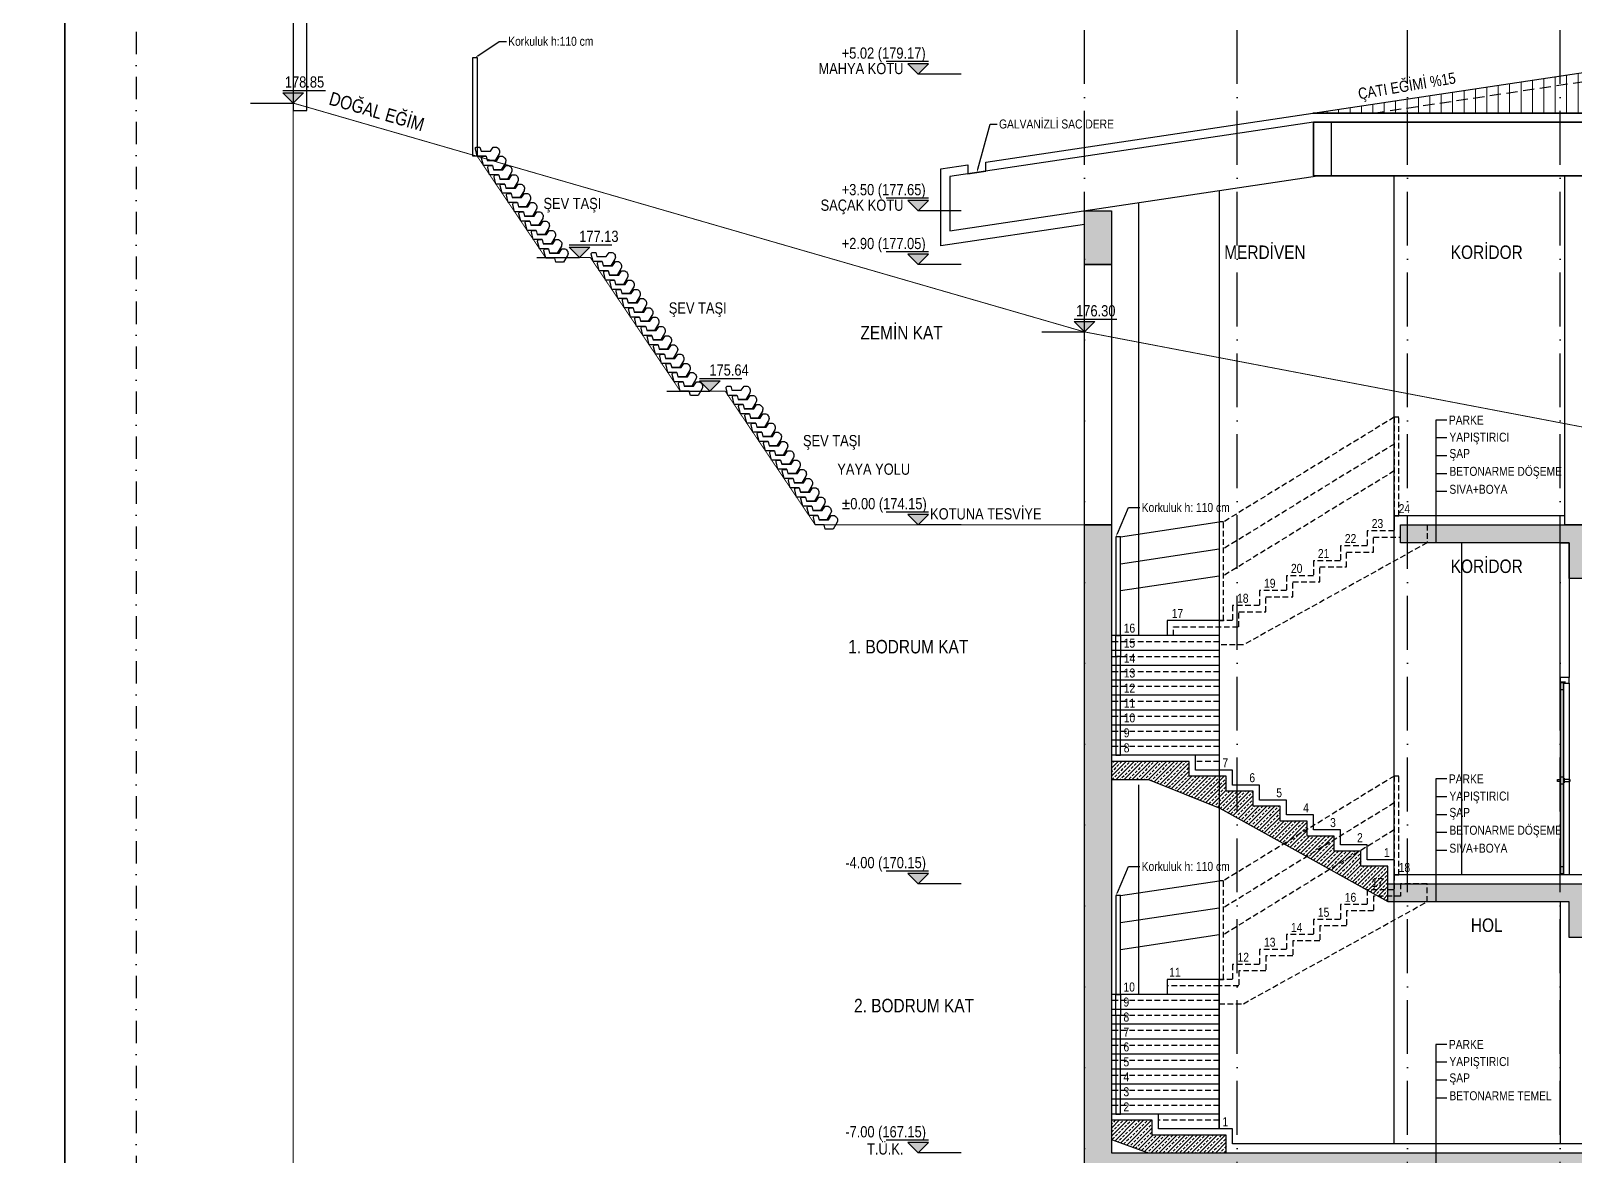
# Model space of a CAD drawing. Header units: millimetres. Extents: x 82776 to 137242, y 11666 to 27998.
# Drawn here: x 112322 to 114042, y 21556 to 22809 of the extents above; entities that cross this region are included whole.
import ezdxf
from ezdxf import colors
from ezdxf.entities.mleader import LeaderData, LeaderLine
from ezdxf.enums import TextEntityAlignment as Align
from ezdxf.math import Vec2, Vec3

# ---------------------------------------------------------------- set-up
doc = ezdxf.new("R2010")
doc.units = ezdxf.units.MM
for name, pattern in [('( Hidden )', [0.375, 0.25, -0.125]), ('ACAD_ISO03W100', [30, 12, -18]), ('ACAD_ISO10W100', [18, 12, -3, 0, -3]), ('DASHDOT', [1, 0.5, -0.25, 0, -0.25]), ('DASHED', [15, 10, -5]), ('HIDDEN', [9.525, 6.35, -3.175])]:
    doc.linetypes.add(name, pattern=pattern)
for name, color, linetype in [('0_IFC_Concrete Trace', 253, '( Hidden )'), ('0_IFC_Elevation_3', 21, 'Continuous'), ('0_IFC_Elevation_4', 11, 'Continuous'), ('0_IFC_Elevation_5', 252, 'Continuous'), ('0_IFC_Grid', 14, 'ACAD_ISO10W100'), ('0_IFC_Hatch', 250, 'Continuous'), ('0_IFC_Hatch_Structure', 251, 'Continuous'), ('0_IFC_Legend_Viewport', 7, 'Continuous'), ('0_IFC_Notation_Level_50', 160, 'Continuous'), ('0_IFC_Notation_Section_50', 10, 'Continuous'), ('0_IFC_Parsel Sınırı', 191, 'ACAD_ISO03W100'), ('0_IFC_Room_Text(No)_50', 12, 'Continuous'), ('0_IFC_Stair_Text', 221, 'Continuous'), ('0_IFC_Steelsection', 20, 'Continuous'), ('0_IFC_Text_Explanation_50', 231, 'Continuous'), ('1_IFC_Concrete_Section', 50, 'Continuous'), ('1_IFC_Door', 83, 'Continuous'), ('1_IFC_Stair_Concrete', 252, '( Hidden )'), ('2_IFC_Handrail', 181, 'Continuous'), ('2_IFC_Wall', 130, 'Continuous'), ('3_IFC_Window', 136, 'Continuous'), ('4_IFC_Adhesive', 135, 'Continuous'), ('4_IFC_Floor_Cladding', 143, 'Continuous'), ('4_IFC_Kaplama', 55, 'Continuous'), ('7_IFC_Landscape', 45, 'Continuous')]:
    doc.layers.add(name, color=color, linetype=linetype)
doc.styles.add('IFC_TEXT', font='ARIALN.TTF')
doc.styles.add('MARITZA_A1-A2-A3  BLOK_231117$0$IFC_TEXT', font='ARIALN.TTF')

# ---------------------------------------------------------------- blocks, each defined once
blk = doc.blocks.new('P_FITIL2')
at = {"layer": '4_IFC_Adhesive'}
blk.add_line((0.5, 0), (-0.5, 0), dxfattribs=at)
blk.add_lwpolyline([(-0.6, -0.1), (-0.1, -0.1), (-0.1, -0.3), (-0.1, -0.3), (-0.1, -0.5), (-0.1, -0.5), (-0.1, -0.7), (0.1, -0.7), (0.1, -0.5), (0.1, -0.5), (0.1, -0.3), (0.1, -0.3), (0.1, -0.1), (0.6, -0.1)], dxfattribs=at)
for radius, start, end in [(0.61, 10.3889, 169.6111), (0.51, 24.3157, 155.6843)]:
    blk.add_arc((0, -0.2), radius, start, end, dxfattribs=at)
blk = doc.blocks.new('*U1084')
at = {"layer": '0_IFC_Elevation_5'}
for p, q in [((-5.2, -6.6), (-5.2, -220, 0)), ((-6, -114, 0), (0.5, -114, 0)), ((0.5, -116, 0), (-6, -116, 0)), ((1, -112.5, 0), (0.5, -112.5, 0)), ((0.5, -112.5, 0), (0.5, -117.5, 0)), ((0.5, -117.5, 0), (1, -117.5, 0)), ((4.8, -112.5, 0), (5.3, -112.5, 0)), ((5.3, -117.5, 0), (4.8, -117.5, 0)), ((5.3, -112.5, 0), (5.3, -117.5, 0)), ((8, -114, 0), (5.3, -114, 0)), ((5.3, -116, 0), (8, -116, 0)), ((8, -116, 0), (8, -114, 0))]:
    blk.add_line(p, q, dxfattribs=at)
at = {"layer": '0_IFC_Elevation_5', "elevation": 0}
for points in [[(4.8, -5.2), (4.8, -220)], [(-6, -114), (-6, -116)]]:
    blk.add_lwpolyline(points, dxfattribs=at)
at = {"layer": '1_IFC_Door'}
for p, q in [((1.2, -219, 0), (1.2, -5.7, 0)), ((1.2, -5.9, 0), (4.6, -5.9, 0)), ((4.6, -5.7, 0), (4.6, -219, 0)), ((1.2, -218.8, 0), (4.6, -218.8, 0))]:
    blk.add_line(p, q, dxfattribs=at)
for points in [[(4.8, -5), (-0.5, -5), (-0.5, -5.4), (0.5, -5.4), (0.5, -5.9), (-0.1, -5.9), (-0.1, -6.2), (0.5, -6.2), (0.5, -6.6), (-5.2, -6.6), (-5.2, 0), (4.8, 0)], [(1.2, -5.9), (1.2, -13.9), (4.6, -13.9), (4.6, -5.9)], [(1.2, -111), (1.2, -119), (4.6, -119), (4.6, -111)], [(1.2, -210.8), (1.2, -218.8), (4.6, -218.8), (4.6, -210.8)]]:
    blk.add_lwpolyline(points, close=True, dxfattribs=at)
at = {"layer": '1_IFC_Door', "elevation": 0}
blk.add_lwpolyline([(4.8, -5), (-0.5, -5), (-0.5, -5.4), (4.6, -5.4, 0.414214), (4.8, -5.2), (4.8, -5), (4.8, -5)], format="xyb", dxfattribs=at)
at = {"layer": '1_IFC_Door'}
blk.add_lwpolyline([(4.8, -5.9), (4.8, -218.8, -0.414214), (4.6, -219), (1.2, -219, -0.414214), (1, -218.8), (1, -218.6), (1, -6.1), (1, -5.9, -0.414214), (1.2, -5.7), (4.6, -5.7, -0.414214)], format="xyb", close=True, dxfattribs=at)
at = {"rotation": 270}
blk.add_blockref('P_FITIL2', (0.6, -6, 0), dxfattribs=at)
blk = doc.blocks.new('0_IFC_ROOM_SEC_50')
at = {"layer": '0_IFC_Room_Text(No)_50', "style": 'IFC_TEXT'}
for tag, height, p in [('ROOM_NUMBER', 10, (10.2, -7.2)), ('ROOM_NAME', 15, (10.2, -26.2))]:
    blk.add_attdef(tag, text='', height=height, dxfattribs=at).set_placement(p, align=Align.MIDDLE_CENTER)
blk = doc.blocks.new('TEMEL_PARKE')
at = {"layer": '0_IFC_Text_Explanation_50'}
for points in [[(12.5, 170.9), (0, 170.9), (0, 0)], [(12.5, 151), (0, 151)], [(12.5, 131), (0, 131)], [(12.5, 111.1), (0, 111.1)]]:
    blk.add_lwpolyline(points, dxfattribs=at)
at = {"layer": '0_IFC_Text_Explanation_50', "char_height": 10, "attachment_point": 1, "rotation": 360, "style": 'MARITZA_A1-A2-A3  BLOK_231117$0$IFC_TEXT'}
for s, width, gutter_width, insert in [('PARKE', 243.705, 31.2, (14.6, 175.9)), ('YAPIŞTIRICI ', 224.862, 62.5, (15.2, 156.8)), ('ŞAP', 224.862, 62.5, (15.2, 138.6)), ('BETONARME TEMEL', 224.862, 62.5, (15.2, 118.7))]:
    blk.add_mtext_dynamic_manual_height_columns(s, width=width, gutter_width=gutter_width, heights=[0], dxfattribs=dict(at, insert=insert))
blk = doc.blocks.new('PARKE KATMANLASMA')
at = {"layer": '0_IFC_Text_Explanation_50'}
for points in [[(12.5, 0), (0, 0), (0, -136.8)], [(12.5, -19.9), (0, -19.9)], [(12.5, -39.9), (0, -39.9)], [(12.5, -59.8), (0, -59.8)], [(12.5, -79.8), (0, -79.8)]]:
    blk.add_lwpolyline(points, dxfattribs=at)
at = {"layer": '0_IFC_Text_Explanation_50', "char_height": 10, "attachment_point": 1, "style": 'MARITZA_A1-A2-A3  BLOK_231117$0$IFC_TEXT'}
for s, width, gutter_width, insert in [('PARKE', 243.705, 31.2, (14.6, 5)), ('YAPIŞTIRICI ', 224.862, 62.5, (15.2, -14.1)), ('ŞAP ', 224.862, 62.5, (15.2, -32.3)), ('BETONARME DÖŞEME ', 224.862, 62.5, (15.2, -52.2)), ('SIVA+BOYA', 224.862, 62.5, (15.2, -72.2))]:
    blk.add_mtext_dynamic_manual_height_columns(s, width=width, gutter_width=gutter_width, heights=[0], dxfattribs=dict(at, insert=insert))
blk = doc.blocks.new('B_A-A KST_AKS')
at = {"layer": '0_IFC_Grid', "ltscale": 5}
for points in [[(-815, -1663.94703), (-815, -128.94703)], [(-645, -1663.94703), (-645, -128.94703)], [(-455, -1663.94703), (-455, -128.94703)], [(-285, -1663.94703), (-285, -128.94703)]]:
    blk.add_lwpolyline(points, dxfattribs=at)
blk = doc.blocks.new('0_IFC_NOT_RUDELEVEL_50_N')
at = {"layer": '0_IFC_Notation_Level_50'}
h = blk.add_hatch(color=256, dxfattribs=at)
h.dxf.hatch_style = 1
h.paths.add_polyline_path([(-201.6, 201.6), (201.6, 201.6), (0, 0)])
for p, q in [((-834.4, 0), (0, 0)), ((-201.6, 246.4), (627.2, 246.4))]:
    blk.add_line(p, q, dxfattribs=at)
blk.add_lwpolyline([(-201.6, 201.6), (201.6, 201.6), (0, 0), (-201.6, 201.6)], dxfattribs=at)
at = {"layer": '0_IFC_Notation_Level_50', "style": 'IFC_TEXT'}
blk.add_attdef('LEVEL', (-201.6, 302.4), '', height=280, dxfattribs=at)
blk = doc.blocks.new('B_B-B KST_DE')
at = {"layer": '0_IFC_Elevation_4', "linetype": 'DASHED', "const_width": 1}
for points in [[(-2926.5, 1220), (-2911.5, 1215.7)], [(-2721.5, 1160.7), (-2045, 965), (-815, 730), (-515, 664.4)]]:
    blk.add_lwpolyline(points, dxfattribs=at)
ref = blk.add_blockref('0_IFC_NOT_RUDELEVEL_50_N', (-2926.5, 1220), dxfattribs=dict(xscale=0.0571428571427681, yscale=0.0571428571427681, zscale=0.0571428571427681))
ref.add_attrib('LEVEL', '178.85', (-2935.8, 1237.3), dxfattribs={"layer": '0_IFC_Notation_Level_50', "height": 12.5, "style": 'IFC_TEXT'})
ref = blk.add_blockref('0_IFC_NOT_RUDELEVEL_50_N', (-2045, 965, -425.7), dxfattribs=dict(xscale=0.0571428571427681, yscale=0.0571428571427681, zscale=0.0571428571427681))
ref.add_attrib('LEVEL', '176.30', (-2054.3, 982.3, -425.7), dxfattribs={"layer": '0_IFC_Notation_Level_50', "height": 12.5, "style": 'IFC_TEXT'})
at = {"layer": '0_IFC_Elevation_4', "linetype": 'DASHED', "ltscale": 3, "insert": (-2883.6, 1233), "char_height": 15, "attachment_point": 1, "rotation": 343.8486, "style": 'IFC_TEXT'}
blk.add_mtext_dynamic_manual_height_columns('\\pxt4;DOĞAL EĞİM', width=252.297, gutter_width=125, heights=[0], dxfattribs=at)
blk = doc.blocks.new('*U2488')
ref = blk.add_blockref('0_IFC_NOT_RUDELEVEL_50_N', (0, 1402.2), dxfattribs=dict(xscale=-0.057142857142768, yscale=0.057142857142768, zscale=0.057142857142768))
ref.add_attrib('LEVEL', '+5.02 (179.17)', (-85.3, 1419.5), dxfattribs={"layer": '0_IFC_Notation_Level_50', "height": 12.5, "style": 'IFC_TEXT'})
ref = blk.add_blockref('0_IFC_NOT_RUDELEVEL_50_N', (0, 1250), dxfattribs=dict(xscale=-0.057142857142768, yscale=0.057142857142768, zscale=0.057142857142768))
ref.add_attrib('LEVEL', '+3.50 (177.65)', (-85.3, 1267.3), dxfattribs={"layer": '0_IFC_Notation_Level_50', "height": 12.5, "style": 'IFC_TEXT'})
ref = blk.add_blockref('0_IFC_NOT_RUDELEVEL_50_N', (0, 1190), dxfattribs=dict(xscale=-0.057142857142768, yscale=0.057142857142768, zscale=0.057142857142768))
ref.add_attrib('LEVEL', '+2.90 (177.05)', (-85.3, 1207.3), dxfattribs={"layer": '0_IFC_Notation_Level_50', "height": 12.5, "style": 'IFC_TEXT'})
ref = blk.add_blockref('0_IFC_NOT_RUDELEVEL_50_N', (0, 900), dxfattribs=dict(xscale=-0.057142857142768, yscale=0.057142857142768, zscale=0.057142857142768))
ref.add_attrib('LEVEL', '%%P0.00 (174.15)', (-85.3, 917.3), dxfattribs={"layer": '0_IFC_Notation_Level_50', "height": 12.5, "style": 'IFC_TEXT'})
ref = blk.add_blockref('0_IFC_NOT_RUDELEVEL_50_N', (0, 500), dxfattribs=dict(xscale=-0.057142857142768, yscale=0.057142857142768, zscale=0.057142857142768))
ref.add_attrib('LEVEL', '-4.00 (170.15)', (-81.3, 517.3), dxfattribs={"layer": '0_IFC_Notation_Level_50', "height": 12.5, "style": 'IFC_TEXT'})
ref = blk.add_blockref('0_IFC_NOT_RUDELEVEL_50_N', (0, 200), dxfattribs=dict(xscale=-0.057142857142768, yscale=0.057142857142768, zscale=0.057142857142768))
ref.add_attrib('LEVEL', '-7.00 (167.15)', (-81.3, 217.3), dxfattribs={"layer": '0_IFC_Notation_Level_50', "height": 12.5, "style": 'IFC_TEXT'})
ref = blk.add_blockref('0_IFC_NOT_RUDELEVEL_50_N', (0, 150), dxfattribs=dict(xscale=-0.057142857142768, yscale=0.057142857142768, zscale=0.057142857142768))
ref.add_attrib('LEVEL', '-7.50 (166.65)', (-81.3, 167.3), dxfattribs={"layer": '0_IFC_Notation_Level_50', "height": 12.5, "style": 'IFC_TEXT'})
at = {"layer": '0_IFC_Notation_Level_50', "char_height": 12.5, "attachment_point": 3, "style": 'IFC_TEXT'}
for s, insert in [('MAHYA KOTU', (-16.5, 1414.8)), ('SAÇAK KOTU', (-16.5, 1262.5)), ('T.Ü.K.', (-16.5, 210.7))]:
    blk.add_mtext_dynamic_manual_height_columns(s, width=128.311, gutter_width=12.5, heights=[0], dxfattribs=dict(at, insert=insert))
at = {"layer": '0_IFC_Text_Explanation_50', "char_height": 15, "attachment_point": 5, "style": 'IFC_TEXT'}
for s, insert in [('\\pxt4;ZEMİN KAT', (-18.6, 1114.1)), ('\\pxi-3,l4,t4;1. BODRUM KAT', (-18.6, 764.1)), ('\\pxi-0.46999,l1.46999,t1.46999,4;2. BODRUM KAT', (-12.2, 364.1))]:
    blk.add_mtext_dynamic_manual_height_columns(s, width=215.825, gutter_width=125, heights=[0], dxfattribs=dict(at, insert=insert))
blk = doc.blocks.new('SEV TASI')
blk.add_wipeout([(3.1, 10.3), (-0.4, 10.3), (-0.8, 10.3), (-1.1, 10.1), (-1.5, 9.9), (-1.7, 9.7), (-1.9, 9.4), (-2, 9), (-2.1, 8.6), (-2, 8.2), (0, 0), (10, 0), (11.2, -4.7), (19.9, -4.7), (24.4, 2.9), (24.8, 3.9), (24.9, 5), (24.8, 6.1), (24.5, 7.2), (24, 8.2), (23.3, 9.1), (22.4, 9.8), (21.4, 10.3), (17.9, 10.3), (14.8, 5.6), (4.3, 5.6)]).dxf.layer = '7_IFC_Landscape'
at = {"layer": '7_IFC_Landscape'}
blk.add_lwpolyline([(0, 0), (-2, 8.2, -0.486604), (-0.4, 10.3), (3.1, 10.3), (4.3, 5.6), (14.8, 5.6), (17.9, 10.3), (21.4, 10.3, -0.425542), (24.4, 2.9), (19.9, -4.7), (11.2, -4.7), (10, 0)], format="xyb", close=True, dxfattribs=at)
blk = doc.blocks.new('*U2320')
blk.add_blockref('SEV TASI', (-56.2, 83.4))
blk.add_blockref('SEV TASI', (-49.2, 73.1))
blk.add_blockref('SEV TASI', (-42.3, 62.8))
blk.add_blockref('SEV TASI', (-35.3, 52.5))
blk.add_blockref('SEV TASI', (-28.4, 42.2))
blk.add_blockref('SEV TASI', (-21.5, 31.9))
blk.add_blockref('SEV TASI', (-14.5, 21.6))
blk.add_blockref('SEV TASI', (-7.6, 11.3))
blk.add_blockref('SEV TASI', (-0.6, 1))
blk.add_blockref('SEV TASI', (6.3, -9.4))
blk.add_blockref('SEV TASI', (13.2, -19.7))
blk.add_blockref('SEV TASI', (20.2, -30))
blk.add_blockref('SEV TASI', (27.1, -40.3))
blk.add_blockref('SEV TASI', (34.1, -50.6))
blk.add_blockref('SEV TASI', (41, -60.9))
blk = doc.blocks.new('*U2321')
blk.add_blockref('SEV TASI', (-56.2, 83.4))
blk.add_blockref('SEV TASI', (-49.2, 73.1))
blk.add_blockref('SEV TASI', (-42.3, 62.8))
blk.add_blockref('SEV TASI', (-35.3, 52.5))
blk.add_blockref('SEV TASI', (-28.4, 42.2))
blk.add_blockref('SEV TASI', (-21.5, 31.9))
blk.add_blockref('SEV TASI', (-14.5, 21.6))
blk.add_blockref('SEV TASI', (-7.6, 11.3))
blk.add_blockref('SEV TASI', (-0.6, 1))
blk.add_blockref('SEV TASI', (6.3, -9.4))
blk.add_blockref('SEV TASI', (13.2, -19.7))
blk.add_blockref('SEV TASI', (20.2, -30))
blk.add_blockref('SEV TASI', (27.1, -40.3))
blk.add_blockref('SEV TASI', (34.1, -50.6))
blk.add_blockref('SEV TASI', (41, -60.9))
blk = doc.blocks.new('*U2322')
blk.add_blockref('SEV TASI', (-34.9, 51.8))
blk.add_blockref('SEV TASI', (-27.9, 41.5))
blk.add_blockref('SEV TASI', (-21, 31.2))
blk.add_blockref('SEV TASI', (-14, 20.9))
blk.add_blockref('SEV TASI', (-7.1, 10.6))
blk.add_blockref('SEV TASI', (-0.2, 0.2))
blk.add_blockref('SEV TASI', (6.8, -10.1))
blk.add_blockref('SEV TASI', (13.7, -20.4))
blk.add_blockref('SEV TASI', (20.7, -30.7))
blk.add_blockref('SEV TASI', (27.6, -41))
blk.add_blockref('SEV TASI', (34.5, -51.3))
blk.add_blockref('SEV TASI', (41.5, -61.6))
blk = doc.blocks.new('*U2318')
at = {"layer": '0_IFC_Legend_Viewport', "transparency": 33554687}
blk.add_lwpolyline([(-3437.5, 2920), (0, 2920), (0, 0), (-3437.5, 0)], close=True, dxfattribs=at)
at = {"style": 'IFC_TEXT'}
for tag, p in [('PAFTA', (-2545.8, 17.9)), ('KOT', (-1159.1, 18)), ('OLCEK', (-110.4, 17.9))]:
    blk.add_attdef(tag, p, '', height=35, dxfattribs=at)
blk = doc.blocks.new('*U2319')
at = {"layer": '0_IFC_Legend_Viewport', "transparency": 33554687}
blk.add_lwpolyline([(-3835.5, 2920), (0, 2920), (0, 0), (-3835.5, 0)], close=True, dxfattribs=at)
at = {"style": 'IFC_TEXT'}
for tag, p in [('PAFTA', (-2744.8, 17.9)), ('KOT', (-1159.1, 18)), ('OLCEK', (-110.4, 17.9))]:
    blk.add_attdef(tag, p, '', height=35, dxfattribs=at)
blk = doc.blocks.new('B_A-A KST_MERD2')
at = {"layer": '0_IFC_Hatch_Structure'}
h = blk.add_hatch(dxfattribs=at)
h.set_pattern_fill('ANSI33', color=256, angle=180)
h.set_pattern_definition([(225, (-61693.7845, -34352.132), (4.49012806, -4.49012806), []), (225, (-61698.2746, -34352.132), (4.49012806, -4.49012806), [3.175, -1.5875])])
h.paths.add_polyline_path([(-315, 106), (-273.7, 106.3), (-194.4, 74.3), (-7, -29.9), (-7, 9.7), (-37, 9.7), (-37, 26.3), (-67, 26.3), (-67, 43), (-97, 43), (-97, 59.7), (-127, 59.7), (-127, 76.3), (-157, 76.3), (-157, 93), (-187, 93), (-187, 109.7), (-228.4, 109.7), (-228.4, 126.3), (-315, 126.3)])
at = {"layer": '0_IFC_Elevation_3', "linetype": 'HIDDEN', "transparency": 33554687}
for points in [[(30, 400), (0, 400), (0, 383.3), (-30, 383.3), (-30, 366.7), (-60, 366.7), (-60, 350), (-90, 350), (-90, 333.3), (-120, 333.3), (-120, 316.7), (-150, 316.7), (-150, 300), (-180, 300), (-180, 283.3), (-195, 283.3)], [(-195, 266.7), (-195, 116.7)]]:
    blk.add_lwpolyline(points, dxfattribs=at)
at = {"layer": '0_IFC_Elevation_3', "transparency": 33554687}
for points in [[(-195, 283.3), (-252.8, 283.3), (-252.8, 266.7)], [(-195, 266.7), (-315, 266.7)], [(-195, 250), (-315, 250)], [(-195, 233.3), (-315, 233.3)], [(-195, 216.7), (-315, 216.7)], [(-195, 166.7), (-315, 166.7)], [(-195, 150), (-315, 150)], [(-195, 133.3), (-221.4, 133.3)]]:
    blk.add_lwpolyline(points, dxfattribs=at)
at = {"layer": '0_IFC_Elevation_3', "transparency": 33554687, "elevation": -1518.3}
for points in [[(-195, 200), (-315, 200)], [(-195, 183.3), (-315, 183.3)]]:
    blk.add_lwpolyline(points, dxfattribs=at)
at = {"layer": '1_IFC_Concrete_Section'}
blk.add_lwpolyline([(-315, 106), (-273.7, 106.3), (-194.4, 74.3), (-7, -29.9), (-7, 9.7), (-37, 9.7), (-37, 26.3), (-67, 26.3), (-67, 43), (-97, 43), (-97, 59.7), (-127, 59.7), (-127, 76.3), (-157, 76.3), (-157, 93), (-187, 93), (-187, 109.7), (-228.4, 109.7), (-228.4, 126.3), (-315, 126.3), (-315, 106)], dxfattribs=at)
at = {"layer": '1_IFC_Stair_Concrete', "ltscale": 25, "transparency": 33554687}
for points in [[(-245.8, 266.7), (-245.8, 276.3), (-173, 276.3), (-173, 293), (-143, 293), (-143, 309.7), (-113, 309.7), (-113, 326.3), (-83, 326.3), (-83, 343), (-53, 343), (-53, 359.7), (-23, 359.7), (-23, 376.3), (7, 376.3), (7, 390), (36.8, 390), (36.8, 370), (-167.8, 256.3), (-195, 256.3)], [(-195, 259.7), (-315, 259.7)], [(-195, 243), (-315, 243)], [(-195, 256.3), (-195, 256.3)], [(-195, 226.3), (-315, 226.3)], [(-195, 209.7), (-315, 209.7)], [(-195, 159.7), (-315, 159.7)], [(-195, 143), (-315, 143)], [(-195, 126.3), (-221.4, 126.3)]]:
    blk.add_lwpolyline(points, dxfattribs=at)
at = {"layer": '1_IFC_Stair_Concrete', "ltscale": 25, "transparency": 33554687, "elevation": -1518.3}
for points in [[(-195, 193), (-315, 193)], [(-195, 176.3), (-315, 176.3)]]:
    blk.add_lwpolyline(points, dxfattribs=at)
at = {"layer": '2_IFC_Handrail', "linetype": '( Hidden )', "ltscale": 25}
for points in [[(0, 510), (-190, 393.3)], [(0, 480), (-190, 363.3)], [(0, 450), (-190, 333.3)]]:
    blk.add_lwpolyline(points, dxfattribs=at)
for points in [[(5, 400), (5, 510), (0, 510), (0, 400)], [(-190, 283.3), (-190, 393.3), (-195, 393.3), (-195, 283.3)]]:
    blk.add_lwpolyline(points, close=True, dxfattribs=at)
at = {"layer": '2_IFC_Handrail'}
for points in [[(-305, 376.7), (-195, 393.3)], [(-305, 346.7), (-195, 363.3)], [(-305, 316.7), (-195, 333.3)], [(-310, 243.3), (-310, 266.7)], [(-305, 266.7), (-305, 243.3)]]:
    blk.add_lwpolyline(points, dxfattribs=at)
for points in [[(-305, 266.7), (-305, 376.7), (-310, 376.7), (-310, 266.7)], [(-305, 133.3), (-305, 243.3), (-310, 243.3), (-310, 133.3)]]:
    blk.add_lwpolyline(points, close=True, dxfattribs=at)
at = {"layer": '4_IFC_Floor_Cladding'}
blk.add_lwpolyline([(0, 0), (0, 16.7), (-30, 16.7), (-30, 33.3), (-60, 33.3), (-60, 50), (-90, 50), (-90, 66.7), (-120, 66.7), (-120, 83.3), (-150, 83.3), (-150, 100), (-180, 100), (-180, 116.7), (-221.4, 116.7), (-221.4, 133.3), (-315, 133.3)], dxfattribs=at)
at = {"layer": '0_IFC_Stair_Text', "char_height": 10, "style": 'IFC_TEXT'}
for s, insert, attachment_point in [('24', (5, 403), 7), ('23', (-25, 386.3), 7), ('22', (-55, 369.7), 7), ('21', (-85, 353), 7), ('20', (-115, 336.3), 7), ('19', (-145, 319.7), 7), ('18', (-175, 303), 7), ('17', (-247.8, 286.3), 7), ('16', (-301.3, 269.7), 7), ('15', (-301.3, 253), 7), ('14', (-301.3, 236.3), 7), ('13', (-301.3, 219.7), 7), ('12', (-301.3, 203), 7), ('11', (-301.3, 186.3, -1518.3), 7), ('10', (-301.3, 169.7), 7), ('9', (-301.3, 153), 7), ('8', (-301.3, 136.3), 7), ('7', (-185, 119.7), 9), ('6', (-155, 103), 9), ('5', (-125, 86.3), 9), ('4', (-95, 69.7), 9), ('3', (-65, 53), 9), ('2', (-35, 36.3), 9), ('1', (-5, 19.7), 9)]:
    blk.add_mtext_dynamic_manual_height_columns(s, width=9.914, gutter_width=12.5, heights=[0], dxfattribs=dict(at, insert=insert, attachment_point=attachment_point))
at = {"layer": '0_IFC_Text_Explanation_50'}
ml = blk.add_multileader_mtext('Standard', dxfattribs=at)
ml.set_content('Korkuluk h: 110 cm', color=256, style='IFC_TEXT')
ml.set_leader_properties()
ml.build(insert=Vec2(0, 0))
ml.multileader.update_dxf_attribs({"text_right_attachment_type": 2, "dogleg_length": 0.36})
ctx = ml.context
ctx.base_point, ctx.char_height, ctx.plane_origin = Vec3(-283.3, 409.2), 10, Vec3(-310, 373.7)
ctx.right_attachment = 2
notes = []
notes.append((ctx, [(0, (1, 1, 0), (-295.9, 409.2), (1, 0), 12.6, [(0, [(-310, 376.7)], 0, [])])]))
ctx.mtext.insert, ctx.mtext.flow_direction = Vec3(-281.3, 414.3), 5
for ctx, leaders in notes:
    for number, flags, end, landing, length, lines in leaders:
        leader = LeaderData()
        leader.index, (leader.has_last_leader_line, leader.has_dogleg_vector, leader.attachment_direction) = number, flags
        leader.last_leader_point, leader.dogleg_vector, leader.dogleg_length = Vec3(end), Vec3(landing), length
        for number, points, colour, breaks in lines:
            line = LeaderLine()
            line.index, line.vertices, line.color, line.breaks = number, Vec3.list(points), colors.encode_raw_color(colour), breaks
            leader.lines.append(line)
        ctx.leaders.append(leader)
blk = doc.blocks.new('B_A-A KST_MERD')
at = {"layer": '0_IFC_Hatch_Structure'}
h = blk.add_hatch(dxfattribs=at)
h.set_pattern_fill('ANSI33', color=256, angle=180)
h.set_pattern_definition([(225, (-107751.6856, -18497.331), (4.49012806, -4.49012806), []), (225, (-107756.176, -18497.331), (4.49012806, -4.49012806), [3.175, -1.5875])])
h.paths.add_polyline_path([(0, 0), (0, 19.7), (-82.6, 19.7), (-82.6, 36.3), (-128, 36.3), (-128, 15), (-87, 0)])
at = {"layer": '0_IFC_Elevation_3', "linetype": 'HIDDEN', "transparency": 33554687}
blk.add_lwpolyline([(217, 310), (187, 310), (187, 293.3), (157, 293.3), (157, 276.7), (127, 276.7), (127, 260), (97, 260), (97, 243.3), (67, 243.3), (67, 226.7), (37, 226.7), (37, 210), (7, 210), (7, 193.3), (-8, 193.3)], dxfattribs=at)
at = {"layer": '0_IFC_Elevation_3', "transparency": 33554687}
for points in [[(-8, 193.3), (-65.8, 193.3), (-65.8, 176.7)], [(-8, 26.7), (-8, 193.3)], [(-8, 176.7), (-128, 176.7)], [(-8, 160), (-128, 160)], [(-8, 143.3), (-128, 143.3)], [(-8, 126.7), (-128, 126.7)], [(-8, 110), (-128, 110)], [(-8, 93.3), (-128, 93.3)], [(-8, 76.7), (-128, 76.7)], [(-8, 60), (-128, 60)], [(-8, 43.3), (-75.6, 43.3)]]:
    blk.add_lwpolyline(points, dxfattribs=at)
at = {"layer": '1_IFC_Concrete_Section'}
blk.add_lwpolyline([(0, 0), (0, 19.7), (-82.6, 19.7), (-82.6, 36.3), (-128, 36.3), (-128, 15), (-87, 0)], close=True, dxfattribs=at)
at = {"layer": '1_IFC_Stair_Concrete', "ltscale": 25, "transparency": 33554687}
for points in [[(-8, 166.3), (19.2, 166.3), (223.8, 280), (223.8, 300), (194, 300), (194, 286.3), (164, 286.3), (164, 269.7), (134, 269.7), (134, 253), (104, 253), (104, 236.3), (74, 236.3), (74, 219.7), (44, 219.7), (44, 203), (14, 203), (14, 186.3), (-8, 186.3)], [(-8, 186.3), (-65.8, 186.3)], [(-8, 169.7), (-128, 169.7)], [(-8, 153), (-128, 153)], [(-8, 136.3), (-128, 136.3)], [(-8, 119.7), (-128, 119.7)], [(-8, 103), (-128, 103)], [(-8, 86.3), (-128, 86.3)], [(-8, 69.7), (-128, 69.7)], [(-8, 53), (-128, 53)], [(-8, 36.3), (-75.6, 36.3)]]:
    blk.add_lwpolyline(points, dxfattribs=at)
at = {"layer": '2_IFC_Handrail', "linetype": '( Hidden )', "ltscale": 25}
for points in [[(187, 420), (-3, 303.3)], [(187, 390), (-3, 273.3)], [(187, 360), (-3, 243.3)]]:
    blk.add_lwpolyline(points, dxfattribs=at)
for points in [[(192, 310), (192, 420), (187, 420), (187, 310)], [(-3, 193.3), (-3, 303.3), (-8, 303.3), (-8, 193.3)]]:
    blk.add_lwpolyline(points, close=True, dxfattribs=at)
at = {"layer": '2_IFC_Handrail'}
for points in [[(-118, 286.7), (-8, 303.3)], [(-118, 256.7), (-8, 273.3)], [(-118, 226.7), (-8, 243.3)], [(-123, 153.3), (-123, 176.7)], [(-118, 176.7), (-118, 153.3)]]:
    blk.add_lwpolyline(points, dxfattribs=at)
for points in [[(-118, 176.7), (-118, 286.7), (-123, 286.7), (-123, 176.7)], [(-118, 43.3), (-118, 153.3), (-123, 153.3), (-123, 43.3)]]:
    blk.add_lwpolyline(points, close=True, dxfattribs=at)
at = {"layer": '4_IFC_Floor_Cladding'}
blk.add_lwpolyline([(7, 10), (7, 26.7), (-75.6, 26.7), (-75.6, 43.3), (-128, 43.3)], dxfattribs=at)
at = {"layer": '0_IFC_Stair_Text', "char_height": 10, "style": 'IFC_TEXT'}
for s, insert, attachment_point in [('18', (192, 313), 7), ('17', (162, 296.3), 7), ('16', (132, 279.7), 7), ('15', (102, 263), 7), ('14', (72, 246.3), 7), ('13', (42, 229.7), 7), ('11', (-63.6, 196.3), 7), ('12', (12.5, 213, -425.7), 7), ('10', (-114.6, 179.7), 7), ('9', (-114.6, 163), 7), ('8', (-114.6, 146.3), 7), ('7', (-114.6, 129.7), 7), ('6', (-114.6, 113), 7), ('5', (-114.6, 96.3), 7), ('4', (-114.6, 79.7), 7), ('3', (-114.6, 63), 7), ('2', (-114.6, 46.3), 7), ('1', (2, 29.7), 9)]:
    blk.add_mtext_dynamic_manual_height_columns(s, width=9.914, gutter_width=12.5, heights=[0], dxfattribs=dict(at, insert=insert, attachment_point=attachment_point))
at = {"layer": '0_IFC_Text_Explanation_50'}
ml = blk.add_multileader_mtext('Standard', dxfattribs=at)
ml.set_content('Korkuluk h: 110 cm', color=256, style='IFC_TEXT')
ml.set_leader_properties()
ml.build(insert=Vec2(0, 0))
ml.multileader.update_dxf_attribs({"text_right_attachment_type": 2, "dogleg_length": 0.36})
ctx = ml.context
ctx.base_point, ctx.char_height, ctx.plane_origin = Vec3(-96.3, 319.2), 10, Vec3(-123, 283.7)
ctx.right_attachment = 2
notes = []
notes.append((ctx, [(0, (1, 1, 0), (-108.9, 319.2), (1, 0), 12.6, [(0, [(-123, 286.7)], 0, [])])]))
ctx.mtext.insert, ctx.mtext.flow_direction = Vec3(-94.3, 324.3), 5
for ctx, leaders in notes:
    for number, flags, end, landing, length, lines in leaders:
        leader = LeaderData()
        leader.index, (leader.has_last_leader_line, leader.has_dogleg_vector, leader.attachment_direction) = number, flags
        leader.last_leader_point, leader.dogleg_vector, leader.dogleg_length = Vec3(end), Vec3(landing), length
        for number, points, colour, breaks in lines:
            line = LeaderLine()
            line.index, line.vertices, line.color, line.breaks = number, Vec3.list(points), colors.encode_raw_color(colour), breaks
            leader.lines.append(line)
        ctx.leaders.append(leader)
blk = doc.blocks.new('B_A-A KST_ALTLIK')
at = {"layer": '0_IFC_Hatch', "lineweight": 0, "transparency": 33554687}
h = blk.add_hatch(dxfattribs=at)
h.set_pattern_fill('LINE', color=256, scale=4, angle=90)
h.paths.add_polyline_path([(-615, 1263), (-975.6, 1208.9), (-254.4, 1208.9)])
at = {"layer": '0_IFC_Hatch_Structure'}
h = blk.add_hatch(dxfattribs=at)
h.set_pattern_fill('ANSI33', color=256, angle=180)
h.paths.add_polyline_path([(-30, 750), (-30, 50), (-2015, 50), (-2015, 430), (-1230, 430), (-1230, 290), (-1200, 290), (-1200, 330), (-570, 330), (-570, 290), (-540, 290), (-540, 330), (-338, 330), (-338, 350), (-1200, 350), (-1200, 450), (-1230, 450), (-1230, 450), (-2045, 450), (-2045, 0), (0, 0), (0, 750)])
h.paths.add_polyline_path([(-352, 730), (-352, 750), (-1230, 750), (-1230, 690), (-1200, 690), (-1200, 730), (-570, 730), (-570, 690), (-540, 690), (-540, 730)])
h.paths.add_polyline_path([(-1230, 1040), (-1200, 1040), (-1200, 1100), (-1230, 1100)])
h.paths.add_polyline_path([(-30, 1040), (0, 1040), (0, 1100), (-30, 1100)])
at = {"layer": '0_IFC_Concrete Trace', "linetype": '( Hidden )', "ltscale": 50}
blk.add_lwpolyline([(-321.8, 1208.9), (-615, 1252.9), (-908.2, 1208.9)], dxfattribs=at)
at = {"layer": '0_IFC_Elevation_3'}
blk.add_lwpolyline([(-615, 1263), (-975.6, 1208.9), (-254.4, 1208.9), (-615, 1263)], dxfattribs=at)
at = {"layer": '0_IFC_Elevation_4'}
blk.add_lwpolyline([(-255.2, 1198.9), (150, 1138.2), (150, 1077.5), (-259.6, 1138.9), (-970.4, 1138.9), (-1380, 1077.5), (-1380, 1138.2), (-974.8, 1198.9)], close=True, dxfattribs=at)
at = {"layer": '0_IFC_Elevation_5'}
for points in [[(-60, 1109), (-60, 626.7)], [(-420, 730), (-420, 360)], [(-60, 460.2), (-60, 226.7)], [(-530, 330), (-530, 60)]]:
    blk.add_lwpolyline(points, dxfattribs=at)
at = {"layer": '0_IFC_Steelsection'}
for points in [[(-255.2, 1198.9), (-970.4, 1198.9), (-970.4, 1138.9), (-255.2, 1138.9)], [(-255.2, 1138.9), (-275.2, 1138.9), (-275.2, 1198.9), (-255.2, 1198.9)]]:
    blk.add_lwpolyline(points, close=True, dxfattribs=at)
at = {"layer": '1_IFC_Concrete_Section'}
for points in [[(-30, 1040), (0, 1040), (0, 1100), (-30, 1100)], [(-30, 750), (-30, 50), (-2015, 50), (-2015, 430), (-1230, 430), (-1230, 290), (-1200, 290), (-1200, 330), (-570, 330), (-570, 290), (-540, 290), (-540, 330), (-338, 330), (-338, 350), (-1200, 350), (-1200, 450), (-1230, 450), (-1230, 450), (-2045, 450), (-2045, 0), (0, 0), (0, 750)], [(-352, 730), (-352, 750), (-1230, 750), (-1230, 690), (-1200, 690), (-1200, 730), (-570, 730), (-570, 690), (-540, 690), (-540, 730)]]:
    blk.add_lwpolyline(points, close=True, dxfattribs=at)
at = {"layer": '2_IFC_Wall'}
for points in [[(-570, 750), (-535, 750), (-535, 1138.9), (-570, 1138.9)], [(-30, 750), (0, 750), (0, 1040), (-30, 1040)], [(-540, 580), (-530, 580), (-530, 730), (-540, 730)]]:
    blk.add_lwpolyline(points, close=True, dxfattribs=at)
at = {"layer": '3_IFC_Window'}
for points in [[(-345, 60), (-345, 1138.9)], [(-150, 1122.5), (-150, 76.7)]]:
    blk.add_lwpolyline(points, dxfattribs=at)
at = {"layer": '4_IFC_Floor_Cladding'}
for points in [[(-535, 760), (-345, 760), (-345, 750)], [(-1200, 360), (-345, 360)], [(-570, 50), (-570, 60), (-165, 60)]]:
    blk.add_lwpolyline(points, dxfattribs=at)
at = {"layer": '4_IFC_Kaplama', "transparency": 33554687}
blk.add_lwpolyline([(0, 1084.8), (160, 1060.8), (160, 1146.8), (130, 1151.3), (130, 1141.2), (110, 1144.2), (110, 1154.3), (-254.4, 1208.9), (-975.6, 1208.9), (-1340, 1154.3), (-1340, 1144.2), (-1360, 1141.2), (-1360, 1151.3), (-1390, 1146.8), (-1390, 1060.8), (-1230, 1084.8)], dxfattribs=at)
at = {"xscale": -1}
for name, p in [('B_A-A KST_MERD2', (-345, 360)), ('B_A-A KST_MERD', (-158, 50))]:
    blk.add_blockref(name, p, dxfattribs=at)
at = {"rotation": 0.0015381042142978}
blk.add_blockref('*U1084', (-534.8, 580), dxfattribs=at)
blk = doc.blocks.new('B_A-A KST_YAZI')
ref = blk.add_blockref('0_IFC_ROOM_SEC_50', (-1844.6, 1080))
ref.add_attrib('ROOM_NAME', 'MERDİVEN', dxfattribs={"layer": '0_IFC_Room_Text(No)_50', "height": 15, "style": 'IFC_TEXT'}).set_placement((-1844, 1053.8), align=Align.MIDDLE_CENTER)
ref = blk.add_blockref('0_IFC_ROOM_SEC_50', (-1597.5, 1080))
ref.add_attrib('ROOM_NAME', 'KORİDOR', dxfattribs={"layer": '0_IFC_Room_Text(No)_50', "height": 15, "style": 'IFC_TEXT'}).set_placement((-1596.9, 1053.8), align=Align.MIDDLE_CENTER)
for name, p in [('PARKE KATMANLASMA', (-1653.7, 866.8)), ('PARKE KATMANLASMA', (-1653.7, 466.8)), ('TEMEL_PARKE', (-1653.7, 0))]:
    blk.add_blockref(name, p)
ref = blk.add_blockref('0_IFC_ROOM_SEC_50', (-1597.5, 730))
ref.add_attrib('ROOM_NAME', 'KORİDOR', dxfattribs={"layer": '0_IFC_Room_Text(No)_50', "height": 15, "style": 'IFC_TEXT'}).set_placement((-1596.9, 703.8), align=Align.MIDDLE_CENTER)
ref = blk.add_blockref('0_IFC_ROOM_SEC_50', (-1597.5, 330))
ref.add_attrib('ROOM_NAME', 'HOL', dxfattribs={"layer": '0_IFC_Room_Text(No)_50', "height": 15, "style": 'IFC_TEXT'}).set_placement((-1596.9, 303.8), align=Align.MIDDLE_CENTER)
at = {"layer": '0_IFC_Text_Explanation_50', "insert": (-1741.1, 1236.4), "char_height": 12.5, "attachment_point": 1, "rotation": 9.4704, "style": 'IFC_TEXT'}
blk.add_mtext_dynamic_manual_height_columns('ÇATI EĞİMİ %15', width=167.351, gutter_width=12.5, heights=[0], dxfattribs=at)
at = {"layer": '0_IFC_Text_Explanation_50'}
ml = blk.add_multileader_mtext('Standard', dxfattribs=at)
ml.set_content('GALVANİZLİ SAC DERE', color=256, style='IFC_TEXT')
ml.set_leader_properties()
ml.build(insert=Vec2(0, 0))
ctx = ml.context
ctx.base_point, ctx.char_height, ctx.plane_origin = Vec3(-2142.2, 1196.6), 10, Vec3(-2165, 1142.7)
notes = []
notes.append((ctx, [(0, (1, 1, 0), (-2150.2, 1196.6), (1, 0), 8, [(0, [(-2165, 1142.7)], 0, [])])]))
ctx.mtext.insert, ctx.mtext.flow_direction = Vec3(-2140.2, 1201.7), 5
for ctx, leaders in notes:
    for number, flags, end, landing, length, lines in leaders:
        leader = LeaderData()
        leader.index, (leader.has_last_leader_line, leader.has_dogleg_vector, leader.attachment_direction) = number, flags
        leader.last_leader_point, leader.dogleg_vector, leader.dogleg_length = Vec3(end), Vec3(landing), length
        for number, points, colour, breaks in lines:
            line = LeaderLine()
            line.index, line.vertices, line.color, line.breaks = number, Vec3.list(points), colors.encode_raw_color(colour), breaks
            leader.lines.append(line)
        ctx.leaders.append(leader)
blk = doc.blocks.new('B_A-A KST')
at = {"layer": '0_IFC_Notation_Section_50', "linetype": 'DASHDOT', "ltscale": 50}
blk.add_lwpolyline([(0, 0), (0, 2020), (-3256.5, 2020), (-3256.5, 0)], close=True, dxfattribs=at)
at = {"layer": '0_IFC_Parsel Sınırı', "ltscale": 0.3, "const_width": 1}
blk.add_lwpolyline([(-3081.5, 0), (-3081.5, 2007.6)], dxfattribs=at)
at = {"layer": '1_IFC_Concrete_Section'}
blk.add_lwpolyline([(-3081.5, 1795), (-3081.5, 1631.6), (-3066.5, 1631.6), (-3066.5, 1795)], close=True, dxfattribs=at)
at = {"layer": '0_IFC_Text_Explanation_50'}
ml = blk.add_multileader_mtext('Standard', dxfattribs=at)
ml.set_content('Korkuluk h:110 cm', color=256, style='IFC_TEXT')
ml.set_leader_properties()
ml.build(insert=Vec2(0, 0))
ctx = ml.context
ctx.base_point, ctx.char_height, ctx.plane_origin = Vec3(-2844, 1708.8), 10, Vec3(-2879, 1660.5)
notes = []
notes.append((ctx, [(0, (1, 1, 0), (-2852, 1708.8), (1, 0), 8, [(0, [(-2879, 1690.5)], 0, [])])]))
ctx.mtext.insert, ctx.mtext.rotation, ctx.mtext.flow_direction = Vec3(-2842, 1713.9), 6.283185, 5
for ctx, leaders in notes:
    for number, flags, end, landing, length, lines in leaders:
        leader = LeaderData()
        leader.index, (leader.has_last_leader_line, leader.has_dogleg_vector, leader.attachment_direction) = number, flags
        leader.last_leader_point, leader.dogleg_vector, leader.dogleg_length = Vec3(end), Vec3(landing), length
        for number, points, colour, breaks in lines:
            line = LeaderLine()
            line.index, line.vertices, line.color, line.breaks = number, Vec3.list(points), colors.encode_raw_color(colour), breaks
            leader.lines.append(line)
        ctx.leaders.append(leader)
at = {"xscale": -1}
blk.add_blockref('B_A-A KST_ALTLIK', (-2200, 420), dxfattribs=at)
at = {"rotation": 359.9999999936056}
for name, p in [('*U2322', (-2841.7, 1528.9)), ('*U2321', (-2691.3, 1379.9)), ('*U2320', (-2541, 1230.9))]:
    blk.add_blockref(name, p, dxfattribs=at)
at = {"layer": '2_IFC_Handrail'}
blk.add_lwpolyline([(-2881.5, 1580.7), (-2881.5, 1690.7), (-2876.5, 1690.7), (-2876.5, 1580.7)], close=True, dxfattribs=at)
at = {"layer": '7_IFC_Landscape', "const_width": 1}
blk.add_lwpolyline([(-2200, 1170), (-2500, 1170), (-2600.3, 1319), (-2650.3, 1319), (-2750.6, 1468), (-2800.6, 1468), (-2876.5, 1580.7), (-3066.5, 1635.7)], dxfattribs=at)
for name, p in [('B_A-A KST_AKS', (-1385, 1973.9, -425.7)), ('*U2488', (-2385.2, 270)), ('B_B-B KST_DE', (-155, 420)), ('B_A-A KST_YAZI', (-155, 420))]:
    blk.add_blockref(name, p)
ref = blk.add_blockref('0_IFC_NOT_RUDELEVEL_50_N', (-2762.5, 1468), dxfattribs=dict(xscale=0.0571428571427681, yscale=0.0571428571427681, zscale=0.0571428571427681))
ref.add_attrib('LEVEL', '177.13', (-2762.9, 1485.3), dxfattribs={"layer": '0_IFC_Notation_Level_50', "height": 12.5, "style": 'IFC_TEXT'})
ref = blk.add_blockref('0_IFC_NOT_RUDELEVEL_50_N', (-2617.5, 1319), dxfattribs=dict(xscale=0.0571428571427681, yscale=0.0571428571427681, zscale=0.0571428571427681))
ref.add_attrib('LEVEL', '175.64', (-2617.9, 1336.3), dxfattribs={"layer": '0_IFC_Notation_Level_50', "height": 12.5, "style": 'IFC_TEXT'})
at = {"layer": '0_IFC_Notation_Level_50', "insert": (-2247.9, 1188.5), "char_height": 12.5, "attachment_point": 3, "style": 'IFC_TEXT'}
blk.add_mtext_dynamic_manual_height_columns('KOTUNA TESVİYE', width=128.311, gutter_width=12.5, heights=[0], dxfattribs=at)
at = {"layer": '0_IFC_Text_Explanation_50', "char_height": 12.5, "attachment_point": 1, "style": 'IFC_TEXT'}
for s, insert in [('ŞEV TAŞI', (-2802.7, 1534.4)), ('ŞEV TAŞI', (-2663.1, 1417.9)), ('ŞEV TAŞI', (-2513.6, 1270.1)), ('YAYA YOLU', (-2475.4, 1238.3))]:
    blk.add_mtext_dynamic_manual_height_columns(s, width=83.648, gutter_width=12.5, heights=[0], dxfattribs=dict(at, insert=insert))

msp = doc.modelspace()

# ---------------------------------------------------------------- block references
for name, p in [('*U2319', (112360.2, 20593.6)), ('B_A-A KST', (115696.2, 21088.4))]:
    msp.add_blockref(name, p)

# ---------------------------------------------------------------- next in the draw order: block references
msp.add_blockref('*U2318', (115797.6, 20593.6))

doc.saveas('drawing.dxf')
